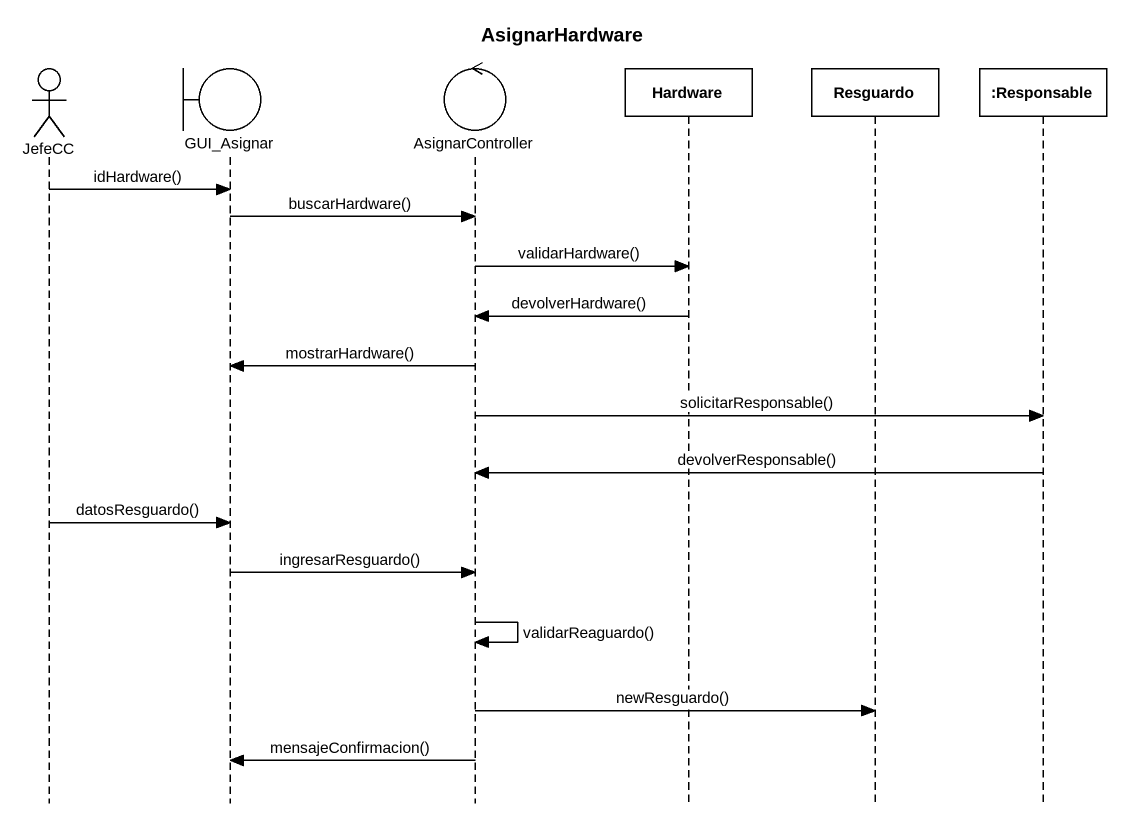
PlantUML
@startuml
title AsignarHardware
hide footbox
actor JefeCC
boundary GUI_Asignar
control AsignarController
participant Hardware
participant Resguardo
participant ":Responsable" as Responsable

JefeCC -> GUI_Asignar : idHardware()
GUI_Asignar -> AsignarController : buscarHardware()
AsignarController -> Hardware : validarHardware()
Hardware -> AsignarController : devolverHardware()
AsignarController -> GUI_Asignar : mostrarHardware()
AsignarController -> Responsable : solicitarResponsable()
Responsable -> AsignarController : devolverResponsable()
JefeCC -> GUI_Asignar : datosResguardo()
GUI_Asignar -> AsignarController : ingresarResguardo()
AsignarController -> AsignarController : validarReaguardo()
AsignarController -> Resguardo : newResguardo()
AsignarController -> GUI_Asignar : mensajeConfirmacion()
@enduml
